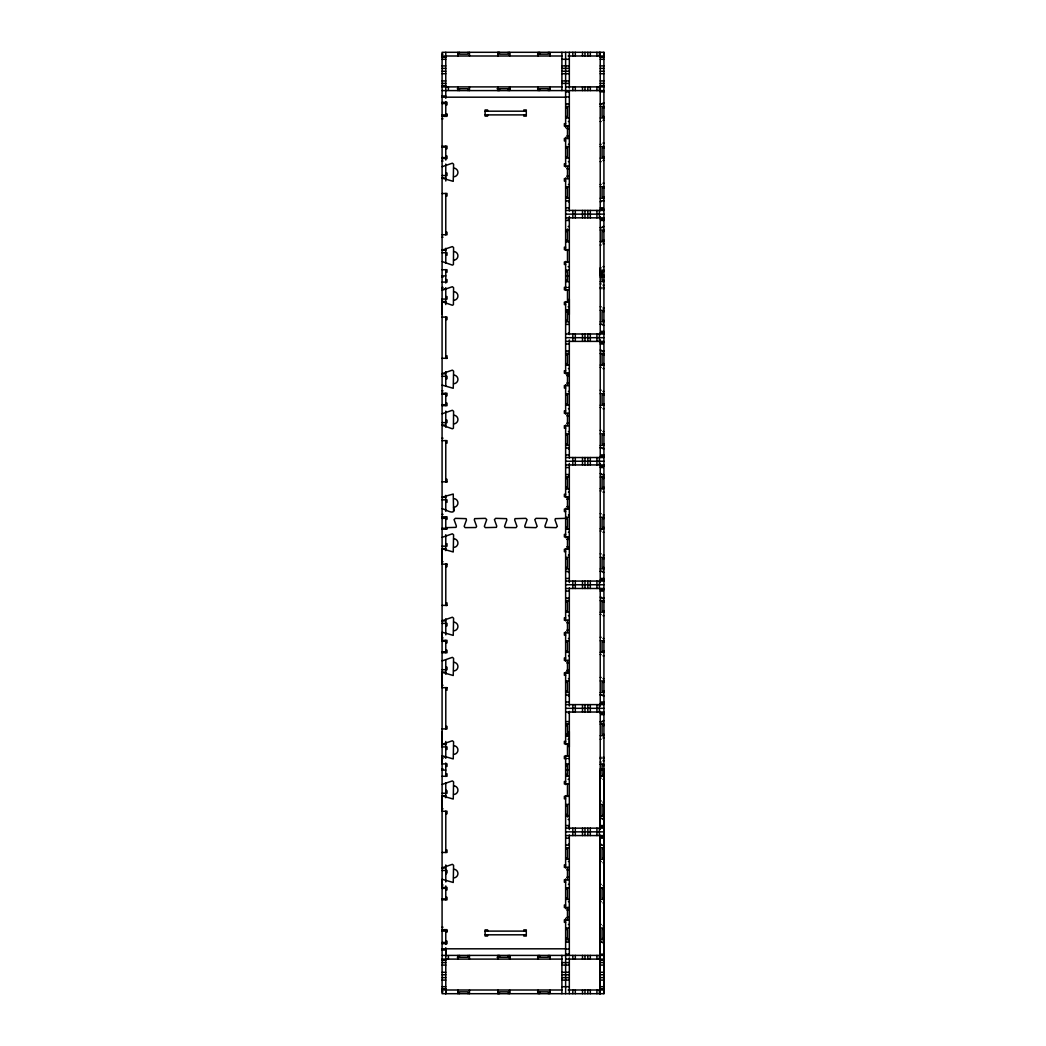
<?xml version="1.0" encoding="UTF-8"?>
<svg xmlns="http://www.w3.org/2000/svg" width="1046" height="1046" viewBox="0 0 1046 1046"><rect width="100%" height="100%" fill="white"/><g stroke="black" fill="none" stroke-linecap="round" stroke-linejoin="round"><path stroke-width="1.5" d="M442.079 731.481L442.079 746.922L447.021 746.922L447.021 749.394L445.779 749.394M442.079 314.519L442.079 299.078L447.021 299.078L447.021 296.606L445.792 296.606M445.779 955.848L445.779 947.702M445.779 944.446L445.779 941.178L447.021 941.191L447.021 943.662L442.079 943.662M445.779 874.378L445.779 869.488M445.779 792.894L445.779 789.638M569.325 746.922L569.325 731.481M569.325 314.519L569.325 299.078M600.221 959.038L600.221 993.7L600.221 835.571M600.221 955.783L600.221 835.244M600.221 828.733L600.221 770.091L603.921 770.091L603.921 990L568.096 990M603.921 271.594L602.065 271.594L602.065 275.909L602.065 280.236L603.921 280.236M603.921 275.124L603.921 275.909L600.221 275.909L600.221 267.881L601.136 267.881M600.221 988.758L603.921 988.758L603.921 993.7L442.079 993.7L442.079 52.3L603.921 52.3L603.921 56L568.096 56M442.17 508.67C445.387 509.31 456.383 516.763 453.611 507.258A4.328 4.328 0 0 0 457.939 502.93A4.328 4.328 0 0 0 453.611 498.615M453.585 511.193L453.245 494.026L442.17 497.19M445.779 527.655L456.004 527.367L456.396 526.06L454.069 519.653L455.311 518.345L466.098 518.633L466.477 519.94L464.163 526.347L465.117 527.629L475.943 527.524L476.623 526.347L474.309 519.94L474.688 518.633L485.475 518.345L486.704 519.653L484.337 526.347L485.292 527.629L496.366 527.367L496.745 526.06L494.431 519.653L495.66 518.345L506.447 518.633L506.839 519.94L504.525 526.347L505.205 527.524L516.018 527.629L516.972 526.347L514.658 519.94L515.05 518.633L525.837 518.345L527.066 519.653L524.752 526.06L525.131 527.367L535.918 527.655L537.16 526.347L534.794 519.653L536.023 518.345L546.561 518.476L547.241 519.653L544.927 526.06L545.319 527.367L556.106 527.655L557.335 526.347L555.021 519.94L555.4 518.633L565.625 518.345M442.262 620.736L452.369 617.205L453.585 618.225L453.245 635.38L442.17 632.215L442.079 640.361L447.021 640.361L447.021 642.832L445.779 642.832M442.17 166.693L452.369 163.176L453.585 164.183L453.245 181.337L442.17 178.173M442.17 250.112L452.369 246.581L453.585 247.588L453.415 264.56L452.369 265.109L442.262 261.592M442.17 290.239L452.369 286.709L453.585 287.728L453.415 304.687L452.369 305.249L442.262 301.732M442.17 373.657L452.369 370.127L453.585 371.134L453.245 388.288L442.17 385.124M442.17 413.785L452.369 410.254L453.585 411.274L453.415 428.232L452.369 428.795L442.262 425.264M442.17 537.33L452.369 533.8L453.585 534.807L453.245 551.974L442.17 548.81L442.079 564.186L447.021 564.082M442.17 660.876L452.369 657.346L453.585 658.352L453.245 675.507L442.17 672.343L442.079 687.719L447.021 687.627M442.17 744.281L452.369 740.751L453.585 741.771L453.245 758.925L442.17 755.761L442.079 763.907L447.021 763.907L447.021 766.378L445.779 766.378M442.17 784.408L452.369 780.891L453.585 781.898L453.245 799.052L442.17 795.888L442.079 811.265L447.021 811.265L447.021 813.736L445.779 813.736M442.17 867.827L452.369 864.297L453.585 865.303L453.245 882.471L442.17 879.307L442.079 887.453L447.021 887.453L447.021 889.924L445.779 889.924M442.079 54.157L443.007 54.157M537.552 54.157L548.3 54.157L548.3 52.3M442.079 56L561.911 56M442.079 56.824L445.779 56.824M600.221 56.824L603.921 56.824M442.079 57.242L445.779 57.242M600.221 57.242L603.921 57.242M442.079 59.295L445.779 59.295M561.911 59.295L569.325 59.295M600.221 59.295L603.921 59.295M442.079 65.911L445.779 65.911M561.911 65.885L569.325 65.911M600.221 65.911L603.921 65.911M442.079 68.382L445.779 68.382M561.911 68.356L569.325 68.382M600.221 68.382L603.921 68.382M442.079 71.246L445.779 71.246M561.911 71.246L569.325 71.246M600.221 71.246L603.921 71.246M442.079 73.717L445.779 73.717M561.911 73.717L569.325 73.717M600.221 73.717L603.921 73.717M442.079 80.921L445.779 80.921M561.911 80.921L569.325 80.921M600.221 80.921L603.921 80.921M442.079 83.392L445.779 83.392M561.911 83.392L569.325 83.392M600.221 83.392L603.921 83.392M442.079 85.654L445.779 85.654M600.221 85.654L603.921 85.654M442.079 86.896L562.382 86.896M565.625 86.896L603.921 86.896M457.298 88.74L468.046 88.74L468.046 90.597M497.059 88.74L510.278 88.74M537.552 88.74L548.3 88.74L548.3 90.597M442.079 90.597L603.921 90.597M565.625 91.839L569.325 91.839M600.221 91.839L603.921 91.839M442.079 95.957L445.779 95.957M565.625 96.912L568.71 96.912M442.079 97.186L565.625 97.186M442.079 102.338L447.021 102.338L447.021 104.809L445.779 104.809M602.993 102.979L603.921 102.979M442.079 103.567L445.779 103.567M566.239 103.894L569.325 103.894M600.221 103.894L603.307 103.894M568.396 104.208L569.325 104.208M600.221 104.208L601.136 104.208M565.625 106.509L569.325 106.509M600.221 106.457L603.921 106.509M565.625 107.921L567.468 107.921L567.468 116.564L565.625 116.564M603.921 107.921L602.065 107.921L602.065 116.564L603.921 116.564M485.109 111.19L526.295 111.19M445.779 113.87L447.021 113.87L447.021 116.341L442.079 116.341M442.079 114.89L447.021 114.89M485.109 114.89L526.295 114.89M565.625 117.976L569.325 117.976M600.221 117.976L603.921 117.976M442.079 118.813L443.007 118.813M602.993 120.264L603.921 120.264M568.396 121.506L569.325 121.506M600.221 121.506L601.136 121.506M565.625 123.65L564.382 123.65L564.382 126.121L569.325 126.121M566.854 128.593L569.325 128.593M566.854 136.006L569.325 136.006M569.325 138.477L564.382 138.477L564.382 140.948L565.625 140.948M602.993 143.106L603.921 143.106M568.396 144.335L569.325 144.335M600.221 144.335L601.136 144.335M442.079 146.192L447.021 146.192L447.021 148.663L445.779 148.663M565.625 146.636L569.325 146.636M600.221 146.584L603.921 146.636M442.079 147.12L445.779 147.12M565.625 148.048L567.468 148.048L567.468 156.691L565.625 156.691M603.921 148.048L602.065 148.048L602.065 156.691L603.921 156.691M445.779 156.076L447.021 156.076L447.021 158.547L442.079 158.547M442.079 157.619L445.779 157.619M565.625 158.103L569.325 158.103M600.221 158.103L603.921 158.155M602.993 160.404L603.921 160.404M442.079 161.019L443.007 161.019M568.396 161.633L569.325 161.633M600.221 161.633L601.136 161.633M565.625 163.804L564.382 163.804L564.382 166.275L569.325 166.262M566.854 168.733L569.325 168.733M445.779 173.061L447.021 173.061L447.021 175.532L442.079 175.532M566.854 176.146L569.325 176.146M442.079 178.003L445.779 178.003M569.325 178.618L564.382 178.618L564.382 181.089L565.625 181.089M602.993 183.233L603.921 183.233M568.396 184.475L569.325 184.475M600.221 184.475L601.136 184.475M565.625 186.763L569.325 186.711M600.221 186.711L603.921 186.763M565.625 188.175L567.468 188.175L567.468 196.831L565.625 196.831M603.921 188.175L602.065 188.175L602.065 196.831L603.921 196.831M442.079 193.549L447.021 193.445L447.021 196.02L445.779 196.02M565.625 198.23L569.325 198.23M600.221 198.23L603.921 198.23M602.993 200.531L603.921 200.531M565.625 200.845L568.71 200.845M600.835 200.845L603.921 200.845M568.396 201.76L569.325 201.76M600.221 201.773L601.136 201.773M566.239 207.827L569.325 207.827M600.221 207.827L603.307 207.827M600.221 209.2L603.921 209.2M565.625 210.429L603.921 210.429M565.625 214.142L603.921 214.142M565.625 217.843L603.921 217.843M568.396 219.085L569.325 219.085M600.221 219.085L603.921 219.085M568.396 219.399L569.325 219.399M566.239 220.458L569.325 220.458M600.835 220.458L603.921 220.458M568.096 226.511L569.325 226.511M602.993 226.511L603.921 226.511M600.221 227.44L603.307 227.44M600.221 227.753L601.136 227.753M565.625 230.002L569.325 230.042M600.221 230.042L603.921 230.042M565.625 231.454L567.468 231.454M603.921 231.454L602.065 231.454L602.065 240.109L603.921 240.109M445.779 232.264L447.021 232.264L447.021 234.735L442.079 234.735M442.079 237.207L443.007 237.207M565.625 240.109L567.468 240.109L567.468 228.982M565.625 241.521L569.325 241.521L566.239 241.574M600.221 241.521L603.921 241.521L601.136 241.574M602.993 243.81L603.921 243.81M600.221 245.052L601.136 245.052M565.625 247.196L564.382 247.196L564.382 249.654L569.325 249.667M442.079 250.282L445.779 250.282M569.325 250.282L565.625 250.282L565.625 178.003M442.079 252.753L447.021 252.753L447.021 255.224L445.792 255.224M565.625 262.023L569.325 262.023M565.625 264.481L564.382 264.481L564.382 262.01L567.481 262.01L567.481 249.654M568.096 266.652L569.325 266.652M602.993 266.652L603.921 266.652M442.079 269.737L447.021 269.737L447.021 272.208L445.779 272.208M565.625 270.182L569.325 270.182M600.221 270.13L603.921 270.182M565.625 271.594L567.468 271.594L567.468 280.236L565.625 280.236M442.079 275.909L445.779 275.909M565.625 275.909L569.325 275.909M442.079 277.151L443.007 277.151M600.221 277.151L601.136 277.151M602.993 277.151L603.921 277.151M445.779 279.622L447.021 279.622L447.021 282.093L442.079 282.093M565.625 281.649L569.325 281.649M600.221 281.649L603.921 281.649M600.221 283.95L601.136 283.95M602.993 285.179L603.921 285.179M442.079 287.441L443.007 287.441M566.854 287.441L564.382 287.336L564.382 289.807L569.325 289.807M568.096 287.441L569.325 287.441M600.221 287.441L601.136 287.441M602.993 287.441L603.921 287.441M442.079 288.683L443.007 288.683M444.864 288.683L445.779 288.683M600.221 288.683L601.136 288.683M602.993 288.683L603.921 288.683M442.079 301.549L445.779 301.549M569.325 302.15L564.382 302.163L564.382 304.634L565.625 304.634M568.096 306.779L569.325 306.779M600.221 306.779L601.136 306.779M602.993 308.008L603.921 308.008M565.625 310.257L569.325 310.309M600.221 310.309L603.921 310.309M565.625 311.721L567.468 311.721M603.921 311.721L602.065 311.721L602.065 320.364L603.921 320.364M442.079 317.095L447.021 317.095L447.021 319.566L445.779 319.566M565.625 320.364L567.468 320.364L567.468 309.616M565.625 321.776L569.325 321.776M600.221 321.828L603.921 321.776M600.221 324.077L601.136 324.077M566.239 324.391L569.325 324.391M600.221 324.391L603.307 324.391M602.993 325.306L603.921 325.306M600.835 331.373L603.921 331.373M568.396 332.746L569.325 332.746M600.221 332.746L603.921 332.746M565.625 333.975L603.921 333.975M565.625 337.688L603.921 337.688M565.625 341.388L603.921 341.388M600.221 342.63L603.921 342.63M565.625 344.003L568.71 344.003M600.221 344.003L603.307 344.003M600.221 350.057L601.136 350.057M566.239 350.985L569.325 350.985M600.835 350.985L603.921 350.985M568.396 351.299L569.325 351.299M602.993 351.299L603.921 351.299M566.54 353.535L569.325 353.535L565.625 353.587M601.136 353.535L603.921 353.535L600.221 353.587M565.625 354.999L567.468 354.999L567.468 363.655L565.625 363.655M603.921 354.999L602.065 354.999L602.065 363.655L603.921 363.655M445.779 355.81L447.021 355.81L447.021 358.281L442.079 358.281M447.021 358.373L445.779 358.373L445.779 316.99M569.325 365.054L565.625 365.054L568.396 365.106M603.921 365.054L600.221 365.054L602.993 365.106M600.221 367.355L601.136 367.355M568.396 368.597L569.325 368.597M602.993 368.597L603.921 368.597M565.625 370.729L564.382 370.729L564.382 373.2L569.325 373.213M442.079 373.827L445.779 373.827M569.325 373.827L565.625 373.827L565.625 301.549M566.854 375.684L569.325 375.684M442.079 376.299L447.021 376.299L447.021 378.77L445.779 378.77M566.854 383.098L569.325 383.098M569.325 385.569L564.382 385.556L564.382 388.027L565.625 388.027M600.221 390.197L601.136 390.197M442.079 390.812L443.007 390.812M568.396 391.426L569.325 391.426M602.993 391.426L603.921 391.426M442.079 393.283L447.021 393.283L447.021 395.754L445.779 395.754M565.625 393.727L569.325 393.727M600.221 393.727L603.921 393.675M442.079 394.211L445.779 394.211M565.625 395.127L567.468 395.127L567.468 403.782L565.625 403.782M603.921 395.127L602.065 395.127L602.065 403.782L603.921 403.782M445.779 403.168L447.021 403.168L447.021 405.639L442.079 405.639M442.079 404.71L445.779 404.71M565.625 405.194L569.325 405.194M600.221 405.194L603.921 405.194M600.221 407.482L601.136 407.482M568.396 408.725L569.325 408.725M602.993 408.725L603.921 408.725M565.625 410.882L564.382 410.882L564.382 413.353L569.325 413.34M566.854 415.811L569.325 415.811M445.779 420.152L447.021 420.152L447.021 422.623L442.079 422.623M566.854 423.225L569.325 423.225M442.079 425.094L445.779 425.094M569.325 425.696L564.382 425.709L564.382 428.18L565.625 428.18M600.221 430.324L601.136 430.324M568.396 431.553L569.325 431.553M602.993 431.553L603.921 431.553M565.625 433.855L569.325 433.802M600.221 433.855L603.921 433.802M565.625 435.267L567.468 435.267L567.468 443.909L565.625 443.909M603.921 435.267L602.065 435.267L602.065 443.909L603.921 443.909M442.079 438.169L443.007 438.169M442.079 440.641L447.021 440.641L447.021 443.112L445.779 443.112M565.625 445.374L569.325 445.321M600.221 445.374L603.921 445.321M600.221 447.623L601.136 447.623M565.625 447.923L568.71 447.923M600.221 447.923L603.307 447.923M568.396 448.852L569.325 448.852M602.993 448.852L603.921 448.852M566.239 454.918L569.325 454.918M600.835 454.918L603.921 454.918M600.221 456.291L603.921 456.291M565.625 457.52L603.921 457.52M565.625 461.234L603.921 461.234M565.625 464.934L603.921 464.934M600.221 466.176L603.921 466.176M565.625 467.536L568.71 467.536M600.221 467.536L603.307 467.536M600.221 473.603L601.136 473.603M566.239 474.531L569.325 474.531M600.835 474.531L603.921 474.531M568.396 474.845L569.325 474.845M602.993 474.845L603.921 474.845M566.54 477.081L569.325 477.081L565.625 477.133M601.136 477.081L603.921 477.081L600.221 477.133M565.625 478.545L567.468 478.545L567.468 487.188L565.625 487.188M603.921 478.545L602.065 478.545L602.065 487.188L603.921 487.188M445.779 479.343L447.021 479.343L447.021 481.814L442.079 481.814M447.021 481.918L445.779 481.918L445.779 440.536M569.325 488.6L565.625 488.6L568.396 488.652M603.921 488.6L600.221 488.6L602.993 488.652M600.221 490.901L601.136 490.901M568.396 492.13L569.325 492.13M602.993 492.13L603.921 492.13M565.625 494.274L564.382 494.274L564.382 496.745L569.325 496.758M442.079 497.36L445.779 497.36M569.325 497.36L565.625 497.36L565.625 425.094M566.854 499.23L569.325 499.23M442.079 499.831L447.021 499.831L447.021 502.302L445.779 502.302M566.854 506.643L569.325 506.643M569.325 509.114L564.382 509.101L564.382 511.572L565.625 511.572M600.221 513.73L601.136 513.73M442.079 514.357L443.007 514.357M568.396 514.972L569.325 514.972M602.993 514.972L603.921 514.972M442.079 516.829L447.021 516.829L447.021 519.3L445.779 519.3M565.625 517.26L569.325 517.26M600.221 517.26L603.921 517.208M442.079 517.744L445.779 517.744M442.079 518.345L446.459 518.345M565.625 518.672L567.468 518.672L567.468 527.328L565.625 527.328M603.921 518.672L602.065 518.672L602.065 527.328L603.921 527.328M442.079 528.256L445.779 528.256M569.325 528.74L565.625 528.74L568.396 528.792M603.921 528.74L600.221 528.74L602.993 528.792M442.079 529.171L447.021 529.171L447.021 527.655M600.221 531.028L601.136 531.028M568.396 532.27L569.325 532.27M602.993 532.27L603.921 532.27M565.625 534.428L564.382 534.428L564.382 536.899L569.325 536.886M566.854 539.357L569.325 539.357M445.792 543.698L447.021 543.698L447.021 546.169L442.079 546.169M566.854 546.77L569.325 546.77M442.079 548.64L445.779 548.64M569.325 548.64L565.625 548.64L565.625 620.906M569.325 549.242L564.382 549.255L564.382 551.726L565.625 551.726M600.221 553.87L601.136 553.87M568.396 555.099L569.325 555.099M602.993 555.099L603.921 555.099M565.625 557.4L569.325 557.348M600.221 557.4L603.921 557.4M565.625 558.812L567.468 558.812L567.468 567.455L565.625 567.455M603.921 558.812L602.065 558.812L602.065 567.455L603.921 567.455M442.079 561.715L443.007 561.715M445.779 566.657L447.021 566.657L447.021 564.186M565.625 568.919L569.325 568.867M600.221 568.919L603.921 568.867M600.221 571.155L601.136 571.155M565.625 571.469L568.71 571.469M600.221 571.469L603.307 571.469M568.396 572.397L569.325 572.397M602.993 572.397L603.921 572.397M566.239 578.464L569.325 578.464M600.835 578.464L603.921 578.464M600.221 579.824L603.921 579.824M565.625 581.066L603.921 581.066M565.625 584.766L603.921 584.766M565.625 588.48L603.921 588.48M600.221 589.709L603.921 589.709M565.625 591.082L568.71 591.082M600.221 591.082L603.307 591.082M600.221 597.148L601.136 597.148M566.239 598.077L569.325 598.077M600.835 598.077L603.921 598.077M568.396 598.377L569.325 598.377M602.993 598.377L603.921 598.377M566.54 600.626L569.325 600.626L565.625 600.679M601.136 600.626L603.921 600.626L600.221 600.679M565.625 602.091L567.468 602.091L567.468 610.733L565.625 610.733M603.921 602.091L602.065 602.091L602.065 610.733L603.921 610.733M445.779 602.888L447.021 602.888L447.021 605.359L442.079 605.359M447.021 605.464L445.792 605.464L445.792 564.082M565.625 612.198L569.325 612.145M600.221 612.198L603.921 612.145M600.221 614.447L601.136 614.447M568.396 615.676L569.325 615.676M602.993 615.676L603.921 615.676M565.625 617.82L564.382 617.82L564.382 620.291L569.325 620.304M442.079 620.906L445.779 620.906M566.854 622.775L569.325 622.775M442.079 623.377L447.021 623.377L447.021 625.848L445.792 625.848M566.854 630.189L569.325 630.189M569.325 632.66L564.382 632.647L564.382 635.118L565.625 635.118M600.221 637.275L601.136 637.275M442.079 637.89L443.007 637.89M568.396 638.518L569.325 638.518M602.993 638.518L603.921 638.518M565.625 640.806L569.325 640.806M600.221 640.806L603.921 640.753M442.079 641.29L445.779 641.29M565.625 642.218L567.468 642.218L567.468 650.874L565.625 650.874M603.921 642.218L602.065 642.218L602.065 650.874L603.921 650.874M445.779 650.246L447.021 650.246L447.021 652.717L442.079 652.717M442.079 651.789L445.779 651.789M569.325 652.273L565.625 652.273L568.396 652.325M603.921 652.273L600.221 652.273L602.993 652.325M600.221 654.574L601.136 654.574M568.396 655.803L569.325 655.803M602.993 655.803L603.921 655.803M565.625 657.973L564.382 657.973L564.382 660.444L569.325 660.431M566.854 662.903L569.325 662.903M445.792 667.23L447.021 667.23L447.021 669.702L442.079 669.702M566.854 670.316L569.325 670.316M442.079 672.173L445.779 672.173M569.325 672.173L565.625 672.173L565.625 744.451M565.625 672.787L569.325 672.787M565.625 675.271L564.382 675.271L564.382 672.8L567.481 672.8L567.481 660.444M600.221 677.403L601.136 677.403M568.396 678.645L569.325 678.645M602.993 678.645L603.921 678.645M565.625 680.946L569.325 680.894M600.221 680.946L603.921 680.946M565.625 682.345L567.468 682.345L567.468 691.001L565.625 691.001M603.921 682.345L602.065 682.345L602.065 691.001L603.921 691.001M442.079 685.248L443.007 685.248M445.779 690.19L447.021 690.19L447.021 687.719M565.625 692.465L569.325 692.413M600.221 692.465L603.921 692.413M600.221 694.701L601.136 694.701M565.625 695.015L568.71 695.015M600.221 695.015L603.307 695.015M568.396 695.943L569.325 695.943M602.993 695.943L603.921 695.943M566.239 701.997L569.325 701.997M600.835 701.997L603.921 701.997M600.221 703.37L603.921 703.37M565.625 704.612L603.921 704.612M565.625 708.312L603.921 708.312M565.625 712.025L603.921 712.025M568.396 713.254L569.325 713.254M600.221 713.254L603.921 713.254M600.835 714.627L603.921 714.627M602.993 720.694L603.921 720.694M566.239 721.609L569.325 721.609M600.221 721.609L603.307 721.609M600.221 721.923L601.136 721.923M566.239 724.172L569.325 724.172L565.625 724.224M602.993 724.172L600.221 724.172L603.921 724.224M565.625 725.636L567.468 725.636L567.468 736.384M603.921 725.636L602.065 725.636L602.065 734.279L603.921 734.279M445.779 726.434L447.021 726.434L447.021 728.905L442.079 728.905M565.625 734.279L567.468 734.279M565.625 735.743L569.325 735.691M600.221 735.691L603.921 735.691M602.993 737.992L603.921 737.992M568.096 739.221L569.325 739.221M600.221 739.221L601.136 739.221M565.625 741.366L564.382 741.366L564.382 743.837L569.325 743.85M442.079 744.451L445.779 744.451M569.325 756.193L564.382 756.193L564.382 758.664L565.625 758.664M442.079 757.317L443.007 757.317M444.864 757.317L445.779 757.317M600.221 757.317L601.136 757.317M602.993 757.317L603.921 757.317M442.079 758.559L443.007 758.559M565.625 758.559L566.854 758.559M568.096 758.559L569.325 758.559M600.221 758.559L601.136 758.559M602.993 758.559L603.921 758.559M602.993 760.821L603.921 760.821M600.221 762.05L601.136 762.05M566.239 764.299L569.325 764.299M600.221 764.299L602.993 764.299M565.625 764.351L569.325 764.351M600.221 764.351L603.921 764.351M565.625 765.764L567.468 765.764L567.468 774.406L565.625 774.406M603.921 765.764L602.065 765.764L602.065 774.406L603.921 774.406M442.079 768.849L443.007 768.849M600.221 768.849L601.136 768.849M602.993 768.849L603.921 768.849M442.079 770.091L445.779 770.091M565.625 770.091L569.325 770.091M445.779 773.792L447.021 773.792L447.021 776.263L442.079 776.263M569.325 775.818L565.625 775.818L568.71 775.87M603.921 775.818L600.221 775.818L602.993 775.87M600.221 778.119L601.136 778.119M568.096 779.348L569.325 779.348M602.993 779.348L603.921 779.348M565.625 781.519L564.382 781.519L564.382 783.99L569.325 783.977M445.779 790.776L447.021 790.776L447.021 793.247L442.079 793.247M442.079 795.718L445.779 795.718M569.325 795.718L565.625 795.718L565.625 867.997M569.325 796.333L564.382 796.333L564.382 798.804L565.625 798.804M600.221 800.948L601.136 800.948M602.993 802.19L603.921 802.19M565.625 804.479L569.325 804.426M600.221 804.479L603.921 804.426M565.625 805.891L567.468 805.891L567.468 817.018M603.921 805.891L602.065 805.891L602.065 814.546L603.921 814.546M442.079 808.793L443.007 808.793M565.625 814.546L567.468 814.546M565.625 815.958L569.325 815.958M600.221 815.958L603.921 815.958M565.625 815.998L568.71 815.998M600.221 815.998L602.993 815.998M600.221 818.247L601.136 818.247M600.221 818.56L603.307 818.56M568.096 819.489L569.325 819.489M602.993 819.489L603.921 819.489M566.239 825.542L569.325 825.542M600.835 825.542L603.921 825.542L603.921 828.157L565.625 828.157M568.396 826.915L569.325 826.915M600.221 826.915L603.921 826.915L603.921 993.7M565.625 831.858L603.921 831.858M565.625 835.571L603.921 835.571M600.221 836.8L603.921 836.8M566.239 838.173L569.325 838.173M600.221 838.173L603.307 838.173M568.396 844.227L569.325 844.227M600.221 844.227L601.136 844.227M565.625 845.155L568.71 845.155M600.835 845.155L603.921 845.155M602.993 845.469L603.921 845.469M565.625 847.77L569.325 847.77M600.221 847.77L603.921 847.77M565.625 849.169L567.468 849.169L567.468 857.825L565.625 857.825M603.921 849.169L602.065 849.169L602.065 857.825L603.921 857.825M445.779 849.98L447.021 849.98L447.021 852.451L442.079 852.451M565.625 859.237L569.325 859.237M600.221 859.289L603.921 859.237M568.396 861.525L569.325 861.525M600.221 861.525L601.136 861.525M602.993 862.767L603.921 862.767M565.625 864.911L564.382 864.911L564.382 867.382L569.325 867.382M442.079 867.997L445.779 867.997M566.854 869.854L569.325 869.854M442.079 870.468L447.021 870.468L447.021 872.939L445.792 872.939M566.854 877.267L569.325 877.267M569.325 879.738L564.382 879.725L564.382 882.196L565.625 882.196M568.396 884.367L569.325 884.367M600.221 884.367L601.136 884.367M442.079 884.981L443.007 884.981M602.993 885.596L603.921 885.596M565.625 887.845L568.396 887.845M601.136 887.845L603.921 887.845M565.625 887.897L569.325 887.897M600.221 887.897L603.921 887.897M442.079 888.381L445.779 888.381M565.625 889.309L567.468 889.309L567.468 897.952L565.625 897.952M603.921 889.309L602.065 889.309L602.065 897.952L603.921 897.952M445.779 897.337L447.021 897.337L447.021 899.808L442.079 899.808M442.079 898.88L445.779 898.88M565.625 899.364L569.325 899.364M600.221 899.364L603.921 899.364M568.396 901.665L569.325 901.665M600.221 901.665L601.136 901.665M602.993 902.894L603.921 902.894M565.625 905.052L564.382 905.052L564.382 907.523L569.325 907.523M566.854 909.994L569.325 909.994M566.854 917.407L569.325 917.407M569.325 919.879L564.382 919.879L564.382 922.35L565.625 922.35M568.396 924.494L569.325 924.494M600.221 924.494L601.136 924.494M602.993 925.736L603.921 925.736M442.079 927.187L443.007 927.187M565.625 927.972L569.325 928.024M600.221 928.024L603.921 927.972M565.625 929.436L567.468 929.436L567.468 938.079L565.625 938.079M603.921 929.436L602.065 929.436L602.065 938.079L603.921 938.079M442.079 929.659L447.021 929.659L447.021 932.13L445.779 932.13M442.079 931.11L447.021 931.11M485.109 931.11L526.295 931.11M485.109 934.81L526.295 934.81M565.625 939.491L569.325 939.491M600.221 939.491L603.921 939.491M566.54 939.543L569.325 939.543M600.221 939.543L602.993 939.543M568.396 941.792L569.325 941.792M600.221 941.792L601.136 941.792M566.239 942.106L569.325 942.106M600.221 942.106L603.307 942.106M442.079 942.433L445.779 942.433M602.993 943.021L603.921 943.021M442.079 948.814L565.625 948.814M565.625 949.088L568.71 949.088M442.079 950.043L445.779 950.043M565.625 954.161L569.325 954.161M600.221 954.161L603.921 954.161M442.079 955.403L603.921 955.403M457.298 957.26L468.046 957.26L468.046 955.403M497.059 957.26L510.278 957.26M537.552 957.26L548.3 957.26L548.3 955.403M442.079 959.104L562.382 959.104M565.625 959.104L603.921 959.104M442.079 960.346L445.779 960.346M600.221 960.346L603.921 960.346M442.079 962.608L445.779 962.608M561.911 962.608L569.325 962.608M600.221 962.608L603.921 962.608M442.079 965.079L445.779 965.079M561.911 965.079L569.325 965.079M600.221 965.079L603.921 965.079M442.079 972.283L445.779 972.283M561.911 972.283L569.325 972.283M600.221 972.283L603.921 972.283M442.079 974.754L445.779 974.754M561.911 974.754L569.325 974.754M600.221 974.754L603.921 974.754M442.079 977.618L445.779 977.618M561.911 977.644L569.325 977.618M600.221 977.618L603.921 977.618M442.079 980.089L445.779 980.089M561.911 980.115L569.325 980.089M600.221 980.089L603.921 980.089M442.079 986.705L445.779 986.705M561.911 986.705L569.325 986.705M600.221 986.705L603.921 986.705M442.079 988.758L445.779 988.758M442.079 989.176L445.779 989.176L445.779 993.7L445.779 948.814M600.221 989.176L603.921 989.176M442.079 990L561.911 990M442.079 991.843L443.007 991.843M537.552 991.843L548.3 991.843L548.3 993.7M603.921 52.3L603.921 826.196M602.065 271.594L602.065 275.124M600.221 52.3L600.221 210.756M600.221 216.614L600.221 334.628M600.221 339.806L600.221 457.52M600.221 463.352L600.221 582.648M600.221 588.48L600.221 706.194M600.221 711.372L600.221 829.386M599.384 52.3L599.384 56M599.397 86.896L599.397 90.597M599.397 210.429L599.397 217.843M599.397 333.975L599.397 341.388M599.397 457.52L599.397 464.934M599.397 581.066L599.397 588.48M599.397 704.612L599.397 712.025M599.397 828.157L599.397 835.571M599.397 955.403L599.397 959.104M599.384 990L599.397 993.7M596.926 52.3L596.913 56M596.926 86.896L596.926 90.597M596.926 210.429L596.926 217.843M596.926 333.975L596.926 341.388M596.926 457.52L596.926 464.934M596.926 581.066L596.926 588.48M596.926 704.612L596.926 712.025M596.926 828.157L596.926 835.571M596.926 955.403L596.926 959.104M596.913 990L596.926 993.7M590.31 52.3L590.31 56M590.31 86.896L590.31 90.597M590.31 210.429L590.31 217.843M590.31 333.975L590.31 341.388M590.31 457.52L590.31 464.934M590.31 581.066L590.31 588.48M590.31 704.612L590.31 712.025M590.31 828.157L590.31 835.571M590.31 955.403L590.31 959.104M590.31 990L590.323 993.7M587.839 52.3L587.839 56M587.839 86.896L587.839 90.597M587.839 210.429L587.839 217.843M587.839 333.975L587.839 341.388M587.839 457.52L587.839 464.934M587.839 581.066L587.839 588.48M587.839 704.612L587.839 712.025M587.839 828.157L587.839 835.571M587.839 955.403L587.839 959.104M587.839 990L587.839 993.7M584.976 52.3L584.976 56M584.976 86.896L584.976 90.597M584.976 210.429L584.976 217.843M584.976 333.975L584.976 341.388M584.976 457.52L584.976 464.934M584.976 581.066L584.976 588.48M584.976 704.612L584.976 712.025M584.976 828.157L584.976 835.571M584.976 955.403L584.976 959.104M584.976 990L584.976 993.7M582.517 52.3L582.504 56M582.504 86.896L582.504 90.597M582.504 210.429L582.504 217.843M582.504 333.975L582.504 341.388M582.504 457.52L582.504 464.934M582.504 581.066L582.504 588.48M582.504 704.612L582.504 712.025M582.504 828.157L582.504 835.571M582.504 955.403L582.504 959.104M582.504 990L582.517 993.7M575.3 52.3L575.3 56M575.3 86.896L575.3 90.597M575.3 210.429L575.3 217.843M575.3 333.975L575.3 341.388M575.3 457.52L575.3 464.934M575.3 581.066L575.3 588.48M575.3 704.612L575.3 712.025M575.3 828.157L575.3 835.571M575.3 955.403L575.3 959.104M575.3 990L575.313 993.7M572.829 52.3L572.829 56M572.829 86.896L572.829 90.597M572.829 210.429L572.829 217.843M572.829 333.975L572.829 341.388M572.829 457.52L572.829 464.934M572.829 581.066L572.829 588.48M572.829 704.612L572.829 712.025M572.829 828.157L572.829 835.571M572.829 955.403L572.829 959.104M572.829 990L572.829 993.7M569.325 52.3L569.325 88.126M569.325 90.152L569.325 211.057M569.325 216.391L569.325 334.628M569.325 339.937L569.325 458.135M569.325 463.352L569.325 582.648M569.325 587.865L569.325 706.063M569.325 711.372L569.325 829.609M569.325 834.943L569.325 955.848M569.325 957.875L569.325 993.7M567.481 126.121L567.481 138.477M567.481 166.275L567.481 178.618M567.481 289.807L567.481 302.163M567.481 373.2L567.481 385.556M567.481 413.353L567.481 425.709M567.481 496.745L567.481 509.101M567.481 536.899L567.481 549.255M567.481 620.291L567.481 632.647M567.481 743.837L567.481 756.193M567.481 783.99L567.481 796.333M567.481 867.382L567.481 879.725M567.481 907.523L567.481 919.879M565.625 52.3L565.625 127.73M565.625 137.366L565.625 167.059M565.625 261.408L565.625 290.422M565.625 384.758L565.625 414.151M565.625 508.304L565.625 537.696M565.625 631.849L565.625 661.242M565.625 755.578L565.625 784.592M565.625 878.941L565.625 908.634M565.625 918.27L565.625 993.7M561.911 52.3L561.911 90.597M561.911 955.403L561.911 993.7M549.765 53.228L549.765 56M549.765 86.896L549.765 89.668M549.765 956.332L549.765 959.104M549.765 990L549.765 992.772M549.712 52.3L549.712 56M549.712 86.896L549.712 90.597M549.712 955.403L549.712 959.104M549.712 990L549.712 993.7M539.658 52.3L539.658 54.157M539.658 88.74L539.658 90.597M539.658 955.403L539.658 957.26M539.658 991.843L539.658 993.7M538.245 52.3L538.245 56M538.245 86.896L538.193 90.597M538.193 955.403L538.245 959.104M538.245 990L538.245 993.7M523.824 111.19L523.824 109.948L526.295 109.948L526.295 116.132L523.824 116.132L523.824 114.89M523.824 931.11L523.824 929.868L526.295 929.868L526.295 936.052L523.824 936.052L523.824 934.81M509.637 53.228L509.637 56L509.585 52.3M509.637 89.668L509.637 86.896L509.585 90.597M509.637 956.332L509.637 959.104L509.585 955.403M509.637 992.772L509.637 990L509.585 993.7M508.173 52.3L508.173 54.157L499.53 54.157L499.53 52.3M508.173 88.74L508.173 90.597M508.173 955.403L508.173 957.26M508.173 993.7L508.173 991.843L499.53 991.843L499.53 993.7M499.53 88.74L499.53 90.597M499.53 955.403L499.53 957.26M498.118 52.3L498.118 56M498.118 86.896L498.118 90.597M498.118 955.403L498.118 959.104M498.118 990L498.118 993.7M498.066 52.3L498.066 55.085M498.066 87.825L498.066 90.597M498.066 955.403L498.066 958.175M498.066 990.915L498.066 993.7M487.58 111.19L487.58 109.948L485.109 109.948L485.109 116.132L487.58 116.132L487.58 114.89M487.58 931.11L487.58 929.868L485.109 929.868L485.109 936.052L487.58 936.052L487.58 934.81M469.458 52.3L469.51 56M469.51 86.896L469.458 90.597M469.458 955.403L469.458 959.104M469.51 990L469.458 993.7M468.046 52.3L468.046 54.157L459.416 54.157L459.39 52.3M468.046 993.7L468.046 991.843L459.416 991.843L459.39 993.7M459.39 88.74L459.39 90.597M459.39 955.403L459.39 957.26M457.991 56L457.991 52.3L457.939 55.085M457.991 86.896L457.991 90.597L457.939 87.825M457.991 959.104L457.991 955.403L457.939 958.175M457.991 990L457.991 993.7L457.939 990.915M448.394 86.896L448.394 89.982M448.394 956.018L448.394 959.104M445.779 52.3L445.779 98.298M445.779 101.554L445.779 116.341M445.779 146.192L445.779 160.09M445.779 164.065L445.779 181.01M445.779 193.445L445.779 234.84M445.779 248.281L445.792 263.174M445.792 269.541L445.779 283.035M445.779 287.728L445.779 304.543M445.779 371.827L445.779 386.262M445.779 393.283L445.779 405.639M445.779 411.143L445.779 427.095M445.779 495.359L445.779 511.311M445.779 516.829L445.779 529.171M445.792 534.689L445.779 550.641M445.779 618.905L445.792 634.857M445.779 640.361L445.779 652.717M445.792 659.738L445.779 674.173M445.792 687.627L445.792 729.01M445.779 741.457L445.779 758.272M445.779 762.965L445.779 776.459M445.779 782.826L445.779 797.719M445.792 811.16L445.792 852.555M445.779 864.99L445.792 881.935M445.779 885.91L445.779 899.808M445.779 929.659L445.779 943.662M453.611 538.742A4.328 4.328 0 0 1 457.939 543.07A4.328 4.328 0 0 1 453.611 547.385M453.611 662.288A4.328 4.328 0 0 1 457.939 666.603A4.328 4.328 0 0 1 453.611 670.931M453.611 622.148A4.328 4.328 0 0 1 457.939 626.476A4.328 4.328 0 0 1 453.611 630.803M453.611 869.239A4.328 4.328 0 0 1 457.939 873.567A4.328 4.328 0 0 1 453.611 877.882M453.611 785.834A4.328 4.328 0 0 1 457.939 790.148A4.328 4.328 0 0 1 453.611 794.476M453.611 745.693A4.328 4.328 0 0 1 457.939 750.021A4.328 4.328 0 0 1 453.611 754.349M453.611 375.069A4.328 4.328 0 0 1 457.939 379.384A4.328 4.328 0 0 1 453.611 383.712M453.611 415.197A4.328 4.328 0 0 1 457.939 419.524A4.328 4.328 0 0 1 453.611 423.852M453.611 168.118A4.328 4.328 0 0 1 457.939 172.433A4.328 4.328 0 0 1 453.611 176.761M453.611 251.524A4.328 4.328 0 0 1 457.939 255.852A4.328 4.328 0 0 1 453.611 260.166M453.611 291.651A4.328 4.328 0 0 1 457.939 295.979A4.328 4.328 0 0 1 453.611 300.307"/></g></svg>
